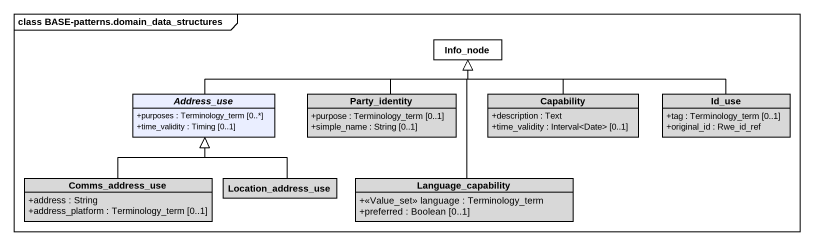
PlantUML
@startuml
mainframe class BASE-patterns.domain_data_structures
hide circle
hide empty members
skinparam classAttributeIconSize 0
class Info_node #FFFFFF
abstract class Address_use #EAEEFF {
  +purposes : Terminology_term [0..*]
  +time_validity : Timing [0..1]
}
class Party_identity #D8D8D8 {
  +purpose : Terminology_term [0..1]
  +simple_name : String [0..1]
}
class Capability #D8D8D8 {
  +description : Text
  +time_validity : Interval<Date> [0..1]
}
class Id_use #D8D8D8 {
  +tag : Terminology_term [0..1]
  +original_id : Rwe_id_ref
}
class Comms_address_use #D8D8D8 {
  +address : String
  +address_platform : Terminology_term [0..1]
}
class Location_address_use #D8D8D8
class Language_capability #D8D8D8 {
  +<<Value_set>> language : Terminology_term
  +preferred : Boolean [0..1]
}
Address_use -right-|> Info_node
Party_identity -up-|> Info_node
Capability -up-|> Info_node
Id_use -left-|> Info_node
Comms_address_use -up-|> Address_use
Location_address_use -up-|> Address_use
Language_capability -up-|> Info_node
@enduml
